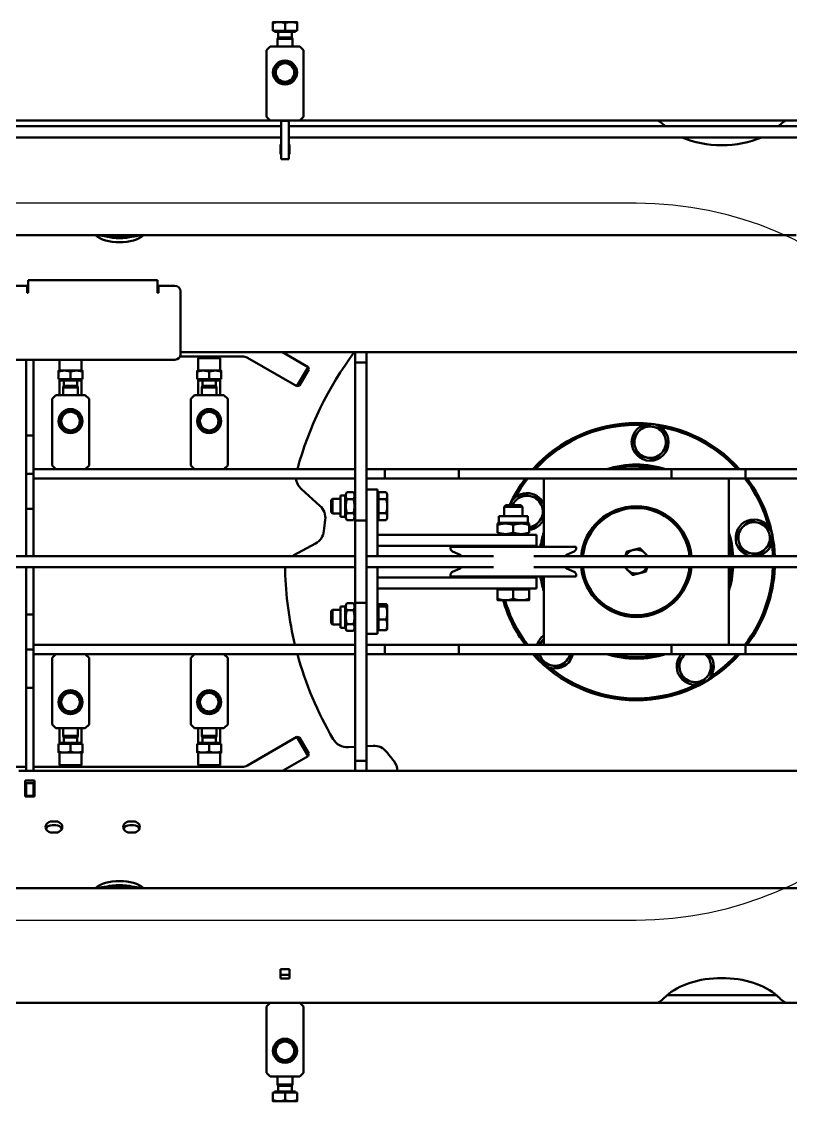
# Model space of a CAD drawing. Extents: x -3873 to 164127, y 7129 to 96529.
# Drawn here: x 86037 to 86452, y 70032 to 70627 of the extents above; entities that cross this region are included whole.
import ezdxf

# ---------------------------------------------------------------- set-up
doc = ezdxf.new("R2010")
doc.units = 0
doc.layers.add('KROMEKA', color=1, linetype='CONTINUOUS')
doc.layers.add('LAYOUT Kromeka', color=1, linetype='CONTINUOUS', lineweight=5)
doc.layers.add('Visible (ISO)', color=7, linetype='CONTINUOUS', lineweight=50)

# ---------------------------------------------------------------- blocks, each defined once
blk = doc.blocks.new('Ana gerdirme')
at = {"layer": 'Visible (ISO)', "color": 0}
for p, q in [((52057.16, 103115.61), (52053.91, 103115.61)), ((52053.91, 103110.91), (52053.91, 103115.03)), ((52060.41, 103110.91), (52053.91, 103110.91)), ((52054.71, 103110.91), (52054.71, 103110.31)), ((52054.71, 103110.31), (52066.11, 103110.31)), ((52056.75, 103110.31), (52056.75, 103107.33)), ((52063.66, 103115.61), (52057.16, 103115.61)), ((52060.41, 103110.91), (52060.41, 103115.03)), ((52066.91, 103110.91), (52060.41, 103110.91)), ((52066.91, 103115.61), (52063.66, 103115.61)), ((52064.07, 103110.31), (52064.07, 103107.33)), ((52066.11, 103110.91), (52066.11, 103110.31)), ((52066.91, 103110.91), (52066.91, 103115.03)), ((52056.75, 103107.33), (52056.41, 103106.56)), ((52056.41, 103106.56), (52064.41, 103106.56)), ((52056.41, 103106.56), (52056.41, 103102.31)), ((52056.75, 103107.33), (52064.07, 103107.33)), ((52064.07, 103107.33), (52064.41, 103106.56)), ((52064.41, 103106.56), (52064.41, 103102.31)), ((52050.41, 103100.31), (52052.41, 103102.31)), ((52050.41, 103100.31), (52050.41, 103064.31)), ((52068.41, 103102.31), (52052.41, 103102.31)), ((52068.41, 103102.31), (52070.41, 103100.31)), ((52070.41, 103064.31), (52070.41, 103100.31)), ((52062.91, 103094.31), (52057.91, 103094.31)), ((52054.41, 103088.31), (52054.41, 103085.81)), ((52066.41, 103085.81), (52066.41, 103088.31)), ((52052.41, 103062.31), (52050.41, 103064.31)), ((52070.41, 103064.31), (52068.41, 103062.31)), ((52058.41, 103059.21), (51060.41, 103059.21)), ((52262.06, 103062.31), (51858.76, 103062.31)), ((52058.41, 103051.02), (52058.41, 103062.21)), ((52062.41, 103062.21), (52058.41, 103062.21)), ((52062.41, 103051.02), (52062.41, 103062.21)), ((53060.41, 103059.21), (52062.41, 103059.21)), ((52262.06, 103062.31), (52331.26, 103062.31)), ((53060.41, 103062.31), (52331.26, 103062.31)), ((52058.41, 103053.21), (51060.41, 103053.21)), ((52058.41, 103051.02), (52058.41, 103041.52)), ((53060.41, 103053.21), (52062.41, 103053.21)), ((52062.41, 103051.02), (52062.41, 103041.52)), ((52057.91, 103049.31), (52058.41, 103049.31)), ((52057.91, 103044.12), (52057.91, 103049.31)), ((52058.41, 103047.31), (52057.91, 103047.31)), ((52062.41, 103049.31), (52062.91, 103049.31)), ((52062.91, 103047.31), (52062.41, 103047.31)), ((52062.91, 103049.31), (52062.91, 103044.12)), ((52058.41, 103044.12), (52057.91, 103044.12)), ((52062.41, 103041.52), (52058.41, 103041.52)), ((52062.91, 103044.12), (52062.41, 103044.12)), ((52336.91, 103000.31), (51471.91, 103000.31)), ((51921.41, 102975.98), (51991.41, 102975.98)), ((51921.41, 102975.98), (51921.41, 102969.58)), ((51991.41, 102969.58), (51991.41, 102975.98)), ((51806.91, 102972.98), (51920.91, 102972.98)), ((51920.91, 102969.08), (51920.91, 102972.98)), ((51921.41, 102969.08), (51920.91, 102969.08)), ((51921.41, 102969.58), (51921.41, 102969.08)), ((51991.41, 102969.08), (51991.41, 102969.58)), ((51991.91, 102969.08), (51991.41, 102969.08)), ((51991.91, 102972.98), (52000.91, 102972.98)), ((51991.91, 102972.98), (51991.91, 102969.08)), ((52003.91, 102969.98), (52003.91, 102935.98)), ((52000.91, 102932.98), (51806.91, 102932.98)), ((51920.41, 102892.06), (51920.41, 102932.98)), ((51924.41, 102892.06), (51924.41, 102932.98)), ((51938.41, 102932.98), (51938.41, 102927.11)), ((51950.41, 102932.98), (51950.41, 102927.11)), ((52003.67, 102934.81), (52014.41, 102934.81)), ((52337.91, 102937.01), (52003.91, 102937.01)), ((52014.41, 102934.81), (52013.41, 102933.81)), ((52025.41, 102933.81), (52013.41, 102933.81)), ((52013.41, 102933.81), (52013.41, 102927.11)), ((52014.41, 102934.81), (52024.41, 102934.81)), ((52024.41, 102934.81), (52037.19, 102934.81)), ((52024.41, 102934.81), (52025.41, 102933.81)), ((52025.41, 102933.81), (52025.41, 102927.11)), ((52040.19, 102934.01), (52066.86, 102918.61)), ((52058.99, 102937.01), (52072.86, 102929.01)), ((52098.41, 102937.01), (52098.41, 102931.55)), ((52098.41, 102931.55), (52104.41, 102931.55)), ((52098.41, 102846.07), (52098.41, 102931.55)), ((52104.41, 102931.55), (52104.41, 102937.01)), ((52104.41, 102873.81), (52104.41, 102931.55)), ((51941.16, 102927.11), (51937.91, 102927.11)), ((51937.91, 102922.41), (51937.91, 102926.53)), ((51947.66, 102927.11), (51941.16, 102927.11)), ((51944.41, 102922.41), (51944.41, 102926.53)), ((51950.91, 102927.11), (51947.66, 102927.11)), ((51950.91, 102922.41), (51950.91, 102926.53)), ((52016.16, 102927.11), (52012.91, 102927.11)), ((52012.91, 102922.41), (52012.91, 102926.53)), ((52022.66, 102927.11), (52016.16, 102927.11)), ((52019.41, 102922.41), (52019.41, 102926.53)), ((52025.91, 102927.11), (52022.66, 102927.11)), ((52025.91, 102922.41), (52025.91, 102926.53)), ((52066.86, 102918.61), (52072.86, 102929.01)), ((52073.22, 102927.64), (52068.22, 102918.98)), ((52073.22, 102927.64), (52072.86, 102929.01)), ((51944.41, 102922.41), (51937.91, 102922.41)), ((51938.41, 102922.41), (51938.41, 102913.81)), ((51938.71, 102922.41), (51938.71, 102921.81)), ((51938.71, 102921.81), (51950.11, 102921.81)), ((51940.75, 102921.81), (51940.75, 102918.83)), ((51950.91, 102922.41), (51944.41, 102922.41)), ((51948.07, 102921.81), (51948.07, 102918.83)), ((51950.11, 102922.41), (51950.11, 102921.81)), ((51950.41, 102922.41), (51950.41, 102913.81)), ((52019.41, 102922.41), (52012.91, 102922.41)), ((52013.41, 102922.41), (52013.41, 102913.81)), ((52013.71, 102922.41), (52013.71, 102921.81)), ((52013.71, 102921.81), (52025.11, 102921.81)), ((52015.75, 102921.81), (52015.75, 102918.83)), ((52025.91, 102922.41), (52019.41, 102922.41)), ((52023.07, 102921.81), (52023.07, 102918.83)), ((52025.11, 102922.41), (52025.11, 102921.81)), ((52025.41, 102922.41), (52025.41, 102913.81)), ((51934.41, 102911.81), (51936.41, 102913.81)), ((51952.41, 102913.81), (51936.41, 102913.81)), ((51940.75, 102918.83), (51940.41, 102918.06)), ((51940.41, 102918.06), (51948.41, 102918.06)), ((51940.41, 102918.06), (51940.41, 102913.81)), ((51940.75, 102918.83), (51948.07, 102918.83)), ((51948.07, 102918.83), (51948.41, 102918.06)), ((51948.41, 102918.06), (51948.41, 102913.81)), ((51952.41, 102913.81), (51954.41, 102911.81)), ((52009.41, 102911.81), (52011.41, 102913.81)), ((52027.41, 102913.81), (52011.41, 102913.81)), ((52015.75, 102918.83), (52015.41, 102918.06)), ((52015.41, 102918.06), (52023.41, 102918.06)), ((52015.41, 102918.06), (52015.41, 102913.81)), ((52015.75, 102918.83), (52023.07, 102918.83)), ((52023.07, 102918.83), (52023.41, 102918.06)), ((52023.41, 102918.06), (52023.41, 102913.81)), ((52027.41, 102913.81), (52029.41, 102911.81)), ((52068.22, 102918.98), (52066.86, 102918.61)), ((51934.41, 102911.81), (51934.41, 102875.81)), ((51954.41, 102875.81), (51954.41, 102911.81)), ((52009.41, 102911.81), (52009.41, 102875.81)), ((52029.41, 102875.81), (52029.41, 102911.81)), ((51938.41, 102902.31), (51938.41, 102899.81)), ((51946.91, 102905.81), (51941.91, 102905.81)), ((51950.41, 102899.81), (51950.41, 102902.31)), ((52013.41, 102902.31), (52013.41, 102899.81)), ((52021.91, 102905.81), (52016.91, 102905.81)), ((52025.41, 102899.81), (52025.41, 102902.31)), ((51920.41, 102892.06), (51924.41, 102892.06)), ((51920.41, 102871.31), (51920.41, 102892.06)), ((51924.41, 102871.31), (51924.41, 102892.06)), ((51924.41, 102873.81), (51924.41, 102868.81)), ((51924.41, 102873.81), (52098.41, 102873.81)), ((51936.41, 102873.81), (51934.41, 102875.81)), ((51954.41, 102875.81), (51952.41, 102873.81)), ((52011.41, 102873.81), (52009.41, 102875.81)), ((52029.41, 102875.81), (52027.41, 102873.81)), ((52104.41, 102873.81), (52114.41, 102873.81)), ((52104.41, 102873.81), (52104.41, 102870.32)), ((52114.41, 102873.81), (52154.41, 102873.81)), ((52114.41, 102873.81), (52114.41, 102868.81)), ((52154.41, 102873.81), (52269.41, 102873.81)), ((52154.41, 102873.81), (52154.41, 102868.81)), ((52269.41, 102873.81), (52309.41, 102873.81)), ((52269.41, 102873.81), (52269.41, 102868.81)), ((52309.41, 102873.81), (52527.91, 102873.81)), ((52309.41, 102873.81), (52309.41, 102868.81)), ((51920.41, 102852.31), (51920.41, 102871.31)), ((51920.41, 102871.31), (51924.41, 102871.31)), ((51924.41, 102868.81), (52098.41, 102868.81)), ((51924.41, 102852.31), (51924.41, 102868.81)), ((52104.41, 102846.07), (52104.41, 102870.32)), ((52104.41, 102868.81), (52114.41, 102868.81)), ((52114.41, 102868.81), (52154.41, 102868.81)), ((52154.41, 102868.81), (52269.41, 102868.81)), ((52200.41, 102831.81), (52200.41, 102868.81)), ((52269.41, 102868.81), (52309.41, 102868.81)), ((52300.41, 102868.81), (52300.41, 102826.81)), ((52309.41, 102868.81), (52527.91, 102868.81)), ((52069.32, 102862.95), (52079.32, 102854.02)), ((52092.91, 102859.61), (52093.9, 102861.32)), ((52097.43, 102861.32), (52093.9, 102861.32)), ((52098.41, 102859.61), (52097.43, 102861.32)), ((52110.41, 102862.81), (52104.41, 102862.81)), ((52110.41, 102862.81), (52110.41, 102856.81)), ((52111.01, 102857.56), (52111.01, 102861.32)), ((52111.01, 102861.32), (52115.13, 102861.32)), ((52115.71, 102860.31), (52115.13, 102861.32)), ((52115.71, 102859.44), (52115.71, 102860.31)), ((52085.41, 102857.04), (52086.18, 102857.81)), ((52085.41, 102850.58), (52085.41, 102857.04)), ((52086.18, 102857.81), (52086.18, 102849.81)), ((52090.41, 102857.81), (52086.18, 102857.81)), ((52090.41, 102848.01), (52090.41, 102859.61)), ((52092.91, 102859.61), (52090.41, 102859.61)), ((52092.91, 102848.01), (52092.91, 102859.61)), ((52097.43, 102857.56), (52093.9, 102857.56)), ((52111.01, 102859.51), (52110.41, 102859.51)), ((52110.41, 102826.81), (52110.41, 102856.81)), ((52111.01, 102850.06), (52111.01, 102857.56)), ((52111.01, 102857.56), (52115.13, 102857.56)), ((52115.71, 102853.81), (52115.71, 102859.44)), ((52179.83, 102854.31), (52178.91, 102853.39)), ((52179.83, 102854.31), (52187.99, 102854.31)), ((52187.99, 102854.31), (52188.91, 102853.39)), ((51920.41, 102852.31), (51924.41, 102852.31)), ((51920.41, 102826.81), (51920.41, 102852.31)), ((51924.41, 102826.81), (51924.41, 102852.31)), ((52085.41, 102850.58), (52086.18, 102849.81)), ((52090.41, 102849.81), (52086.18, 102849.81)), ((52092.91, 102848.01), (52090.41, 102848.01)), ((52092.91, 102848.01), (52093.9, 102846.31)), ((52097.43, 102850.06), (52093.9, 102850.06)), ((52098.41, 102848.01), (52097.43, 102846.31)), ((52111.01, 102848.11), (52110.41, 102848.11)), ((52111.01, 102850.06), (52115.13, 102850.06)), ((52111.01, 102846.31), (52111.01, 102850.06)), ((52115.71, 102848.18), (52115.71, 102853.81)), ((52115.71, 102847.31), (52115.71, 102848.18)), ((52176.11, 102848.31), (52191.71, 102848.31)), ((52176.11, 102844.81), (52176.11, 102848.31)), ((52188.91, 102853.39), (52178.91, 102853.39)), ((52178.91, 102848.31), (52178.91, 102853.39)), ((52188.91, 102848.31), (52188.91, 102853.39)), ((52191.71, 102844.81), (52191.71, 102848.31)), ((52097.43, 102846.31), (52093.9, 102846.31)), ((52098.41, 102846.07), (52104.41, 102846.07)), ((52098.41, 102846.07), (52098.41, 102801.55)), ((52104.41, 102801.55), (52104.41, 102846.07)), ((52111.01, 102846.31), (52115.13, 102846.31)), ((52115.71, 102847.31), (52115.13, 102846.31)), ((52176.11, 102844.81), (52175.41, 102844.41)), ((52175.41, 102843.65), (52175.41, 102844.41)), ((52175.41, 102839.47), (52175.41, 102843.65)), ((52176.11, 102844.81), (52191.71, 102844.81)), ((52183.91, 102839.47), (52183.91, 102843.65)), ((52191.71, 102844.81), (52192.41, 102844.41)), ((52192.41, 102844.41), (52192.41, 102843.65)), ((52192.41, 102839.47), (52192.41, 102843.65)), ((52166.54, 102838.31), (52110.41, 102838.31)), ((52110.41, 102838.31), (52110.41, 102832.31)), ((52170.2, 102838.31), (52166.54, 102838.31)), ((52170.2, 102838.31), (52173.87, 102838.31)), ((52190.41, 102838.31), (52173.87, 102838.31)), ((52176.11, 102838.31), (52175.41, 102838.71)), ((52190.41, 102838.31), (52196.41, 102838.31)), ((52191.71, 102838.31), (52192.41, 102838.71)), ((52196.41, 102832.31), (52196.41, 102838.31)), ((52076.95, 102833.62), (52065.17, 102827.22)), ((52110.41, 102832.31), (52166.54, 102832.31)), ((52217.91, 102831.81), (52149.91, 102831.81)), ((52149.91, 102831.09), (52149.91, 102831.81)), ((52166.54, 102832.31), (52170.2, 102832.31)), ((52173.87, 102832.31), (52170.2, 102832.31)), ((52173.87, 102832.31), (52190.41, 102832.31)), ((52178.91, 102831.81), (52178.91, 102832.31)), ((52188.91, 102831.81), (52188.91, 102832.31)), ((52196.41, 102832.31), (52190.41, 102832.31)), ((52217.91, 102831.09), (52217.91, 102831.81)), ((51492.07, 102826.81), (52098.41, 102826.81)), ((52104.41, 102826.81), (52173.16, 102826.81)), ((52155.07, 102827.45), (52151.08, 102829.28)), ((52194.94, 102826.81), (52871.54, 102826.81)), ((52212.75, 102827.45), (52216.74, 102829.28)), ((51492.07, 102820.81), (52098.41, 102820.81)), ((51920.41, 102795.31), (51920.41, 102820.81)), ((51924.41, 102795.31), (51924.41, 102820.81)), ((52104.41, 102820.81), (52173.16, 102820.81)), ((52110.41, 102790.81), (52110.41, 102820.81)), ((52155.07, 102820.17), (52151.08, 102818.34)), ((52194.94, 102820.81), (52871.54, 102820.81)), ((52212.75, 102820.17), (52216.74, 102818.34)), ((52300.41, 102820.81), (52300.41, 102778.81)), ((52110.41, 102809.31), (52110.41, 102815.31)), ((52166.54, 102815.31), (52110.41, 102815.31)), ((52149.91, 102815.81), (52149.91, 102816.53)), ((52217.91, 102815.81), (52149.91, 102815.81)), ((52170.2, 102815.31), (52166.54, 102815.31)), ((52170.2, 102815.31), (52173.87, 102815.31)), ((52190.41, 102815.31), (52173.87, 102815.31)), ((52178.91, 102815.31), (52178.91, 102815.81)), ((52188.91, 102815.31), (52188.91, 102815.81)), ((52190.41, 102815.31), (52196.41, 102815.31)), ((52196.41, 102809.31), (52196.41, 102815.31)), ((52200.41, 102778.81), (52200.41, 102815.81)), ((52217.91, 102815.81), (52217.91, 102816.53)), ((52110.41, 102809.31), (52166.54, 102809.31)), ((52166.54, 102809.31), (52170.2, 102809.31)), ((52173.87, 102809.31), (52170.2, 102809.31)), ((52173.87, 102809.31), (52190.41, 102809.31)), ((52175.41, 102808.71), (52175.41, 102803.67)), ((52175.41, 102808.71), (52183.91, 102808.71)), ((52176.21, 102808.71), (52176.21, 102809.31)), ((52183.91, 102808.71), (52192.41, 102808.71)), ((52183.91, 102808.71), (52183.91, 102803.67)), ((52196.41, 102809.31), (52190.41, 102809.31)), ((52191.61, 102808.71), (52191.61, 102809.31)), ((52192.41, 102808.71), (52192.41, 102803.67)), ((52092.91, 102799.61), (52093.9, 102801.32)), ((52097.43, 102801.32), (52093.9, 102801.32)), ((52098.41, 102799.61), (52097.43, 102801.32)), ((52098.41, 102801.55), (52104.41, 102801.55)), ((52098.41, 102801.55), (52098.41, 102716.07)), ((52104.41, 102801.55), (52104.41, 102777.3)), ((52111.01, 102799.55), (52111.01, 102800.87)), ((52111.01, 102800.87), (52115.13, 102800.87)), ((52115.71, 102800.31), (52115.65, 102800.41)), ((52175.41, 102802.91), (52179.66, 102802.91)), ((52179.66, 102802.91), (52188.16, 102802.91)), ((52188.16, 102802.91), (52192.41, 102802.91)), ((51920.41, 102795.31), (51924.41, 102795.31)), ((51920.41, 102776.31), (51920.41, 102795.31)), ((51924.41, 102778.81), (51924.41, 102795.31)), ((52085.41, 102797.04), (52086.18, 102797.81)), ((52085.41, 102790.58), (52085.41, 102797.04)), ((52086.18, 102797.81), (52086.18, 102789.81)), ((52090.41, 102797.81), (52086.18, 102797.81)), ((52090.41, 102788.01), (52090.41, 102799.61)), ((52092.91, 102799.61), (52090.41, 102799.61)), ((52092.91, 102788.01), (52092.91, 102799.61)), ((52097.43, 102797.56), (52093.9, 102797.56)), ((52111.01, 102799.51), (52110.41, 102799.51)), ((52111.01, 102792.49), (52111.01, 102799.55)), ((52111.01, 102799.55), (52115.13, 102799.55)), ((52115.71, 102800.21), (52115.71, 102800.31)), ((52115.71, 102796.02), (52115.71, 102800.21)), ((52115.71, 102789.62), (52115.71, 102796.02)), ((52085.41, 102790.58), (52086.18, 102789.81)), ((52090.41, 102789.81), (52086.18, 102789.81)), ((52097.43, 102790.06), (52093.9, 102790.06)), ((52110.41, 102790.81), (52110.41, 102784.81)), ((52111.01, 102792.49), (52115.13, 102792.49)), ((52111.01, 102786.75), (52111.01, 102792.49)), ((52115.71, 102787.31), (52115.71, 102789.62)), ((52092.91, 102788.01), (52090.41, 102788.01)), ((52092.91, 102788.01), (52093.9, 102786.31)), ((52097.43, 102786.31), (52093.9, 102786.31)), ((52098.41, 102788.01), (52097.43, 102786.31)), ((52104.41, 102784.81), (52110.41, 102784.81)), ((52111.01, 102788.11), (52110.41, 102788.11)), ((52111.01, 102786.75), (52115.13, 102786.75)), ((52115.71, 102787.31), (52115.65, 102787.21)), ((51924.41, 102778.81), (51924.41, 102773.81)), ((51924.41, 102778.81), (52098.41, 102778.81)), ((52104.41, 102778.81), (52114.41, 102778.81)), ((52104.41, 102777.3), (52104.41, 102773.81)), ((52114.41, 102778.81), (52154.41, 102778.81)), ((52114.41, 102778.81), (52114.41, 102773.81)), ((52154.41, 102778.81), (52269.41, 102778.81)), ((52154.41, 102778.81), (52154.41, 102773.81)), ((52269.41, 102778.81), (52309.41, 102778.81)), ((52269.41, 102778.81), (52269.41, 102773.81)), ((52309.41, 102778.81), (52527.91, 102778.81)), ((52309.41, 102778.81), (52309.41, 102773.81)), ((51920.41, 102776.31), (51924.41, 102776.31)), ((51920.41, 102755.56), (51920.41, 102776.31)), ((51924.41, 102755.56), (51924.41, 102776.31)), ((51924.41, 102773.81), (52098.41, 102773.81)), ((51934.41, 102771.81), (51936.41, 102773.81)), ((51934.41, 102771.81), (51934.41, 102735.81)), ((51952.41, 102773.81), (51954.41, 102771.81)), ((51954.41, 102735.81), (51954.41, 102771.81)), ((52009.41, 102771.81), (52011.41, 102773.81)), ((52009.41, 102771.81), (52009.41, 102735.81)), ((52027.41, 102773.81), (52029.41, 102771.81)), ((52029.41, 102735.81), (52029.41, 102771.81)), ((52104.41, 102773.81), (52114.41, 102773.81)), ((52104.41, 102773.81), (52104.41, 102716.07)), ((52114.41, 102773.81), (52154.41, 102773.81)), ((52154.41, 102773.81), (52269.41, 102773.81)), ((52269.41, 102773.81), (52309.41, 102773.81)), ((52309.41, 102773.81), (52527.91, 102773.81)), ((51920.41, 102710.61), (51920.41, 102755.56)), ((51920.41, 102755.56), (51924.41, 102755.56)), ((51924.41, 102710.61), (51924.41, 102755.56)), ((51938.41, 102747.81), (51938.41, 102745.31)), ((51950.41, 102745.31), (51950.41, 102747.81)), ((52013.41, 102747.81), (52013.41, 102745.31)), ((52025.41, 102745.31), (52025.41, 102747.81)), ((51941.91, 102741.81), (51946.91, 102741.81)), ((52016.91, 102741.81), (52021.91, 102741.81)), ((51936.41, 102733.81), (51934.41, 102735.81)), ((51954.41, 102735.81), (51952.41, 102733.81)), ((52011.41, 102733.81), (52009.41, 102735.81)), ((52029.41, 102735.81), (52027.41, 102733.81)), ((51936.41, 102733.81), (51952.41, 102733.81)), ((51938.41, 102725.21), (51938.41, 102733.81)), ((51940.41, 102729.56), (51940.41, 102733.81)), ((51948.41, 102729.56), (51940.41, 102729.56)), ((51940.75, 102728.79), (51940.41, 102729.56)), ((51948.07, 102728.79), (51948.41, 102729.56)), ((51948.41, 102729.56), (51948.41, 102733.81)), ((51950.41, 102725.21), (51950.41, 102733.81)), ((52011.41, 102733.81), (52027.41, 102733.81)), ((52013.41, 102725.21), (52013.41, 102733.81)), ((52015.41, 102729.56), (52015.41, 102733.81)), ((52023.41, 102729.56), (52015.41, 102729.56)), ((52015.75, 102728.79), (52015.41, 102729.56)), ((52023.07, 102728.79), (52023.41, 102729.56)), ((52023.41, 102729.56), (52023.41, 102733.81)), ((52025.41, 102725.21), (52025.41, 102733.81)), ((52040.19, 102713.61), (52066.86, 102729.01)), ((52072.86, 102718.61), (52066.86, 102729.01)), ((52068.22, 102728.64), (52066.86, 102729.01)), ((51937.91, 102725.21), (51937.91, 102721.09)), ((51937.91, 102725.21), (51944.41, 102725.21)), ((51950.11, 102725.81), (51938.71, 102725.81)), ((51938.71, 102725.21), (51938.71, 102725.81)), ((51948.07, 102728.79), (51940.75, 102728.79)), ((51940.75, 102725.81), (51940.75, 102728.79)), ((51944.41, 102725.21), (51944.41, 102721.09)), ((51944.41, 102725.21), (51950.91, 102725.21)), ((51948.07, 102725.81), (51948.07, 102728.79)), ((51950.11, 102725.21), (51950.11, 102725.81)), ((51950.91, 102725.21), (51950.91, 102721.09)), ((52012.91, 102725.21), (52012.91, 102721.09)), ((52012.91, 102725.21), (52019.41, 102725.21)), ((52025.11, 102725.81), (52013.71, 102725.81)), ((52013.71, 102725.21), (52013.71, 102725.81)), ((52023.07, 102728.79), (52015.75, 102728.79)), ((52015.75, 102725.81), (52015.75, 102728.79)), ((52019.41, 102725.21), (52019.41, 102721.09)), ((52019.41, 102725.21), (52025.91, 102725.21)), ((52023.07, 102725.81), (52023.07, 102728.79)), ((52025.11, 102725.21), (52025.11, 102725.81)), ((52025.91, 102725.21), (52025.91, 102721.09)), ((52068.22, 102728.64), (52073.22, 102719.98)), ((52094.68, 102723.44), (52098.41, 102723.65)), ((52104.41, 102723.99), (52108.07, 102724.19)), ((51937.91, 102720.51), (51941.16, 102720.51)), ((51938.41, 102713.81), (51938.41, 102720.51)), ((51941.16, 102720.51), (51947.66, 102720.51)), ((51947.66, 102720.51), (51950.91, 102720.51)), ((51950.41, 102713.81), (51950.41, 102720.51)), ((52012.91, 102720.51), (52016.16, 102720.51)), ((52013.41, 102713.81), (52013.41, 102720.51)), ((52016.16, 102720.51), (52022.66, 102720.51)), ((52022.66, 102720.51), (52025.91, 102720.51)), ((52025.41, 102713.81), (52025.41, 102720.51)), ((52058.99, 102710.61), (52072.86, 102718.61)), ((52073.22, 102719.98), (52072.86, 102718.61)), ((51920.41, 102712.81), (51681.63, 102712.81)), ((51939.41, 102712.81), (51924.41, 102712.81)), ((51938.41, 102713.81), (51950.41, 102713.81)), ((51939.41, 102712.81), (51938.41, 102713.81)), ((51949.41, 102712.81), (51939.41, 102712.81)), ((51949.41, 102712.81), (51950.41, 102713.81)), ((52014.41, 102712.81), (51949.41, 102712.81)), ((52013.41, 102713.81), (52025.41, 102713.81)), ((52014.41, 102712.81), (52013.41, 102713.81)), ((52024.41, 102712.81), (52014.41, 102712.81)), ((52024.41, 102712.81), (52025.41, 102713.81)), ((52037.19, 102712.81), (52024.41, 102712.81)), ((52104.41, 102716.07), (52098.41, 102716.07)), ((52098.41, 102716.07), (52098.41, 102710.61)), ((52104.41, 102710.61), (52104.41, 102716.07)), ((52537.91, 102710.61), (51916.41, 102710.61)), ((51924.91, 102705.42), (51919.91, 102705.42)), ((51919.91, 102705.42), (51919.91, 102696.76)), ((51924.91, 102696.76), (51924.91, 102705.42)), ((51919.91, 102703.42), (51920.41, 102703.42)), ((51920.41, 102700.81), (51919.91, 102700.81)), ((51920.41, 102704.05), (51924.41, 102704.05)), ((51920.41, 102697.12), (51920.41, 102704.05)), ((51924.41, 102697.12), (51924.41, 102704.05)), ((51924.41, 102703.42), (51924.91, 102703.42)), ((51924.91, 102700.81), (51924.41, 102700.81)), ((51919.91, 102696.76), (51924.91, 102696.76)), ((51920.41, 102697.12), (51924.41, 102697.12)), ((51920.41, 102696.76), (51920.41, 102697.12)), ((51924.41, 102696.76), (51924.41, 102697.12)), ((51936.41, 102683.33), (51934.41, 102683.33)), ((51934.41, 102681.33), (51936.41, 102681.33)), ((51978.41, 102683.33), (51976.41, 102683.33)), ((51976.41, 102681.33), (51978.41, 102681.33)), ((51934.41, 102677.27), (51936.41, 102677.27)), ((51976.41, 102677.27), (51978.41, 102677.27)), ((52923.91, 102647.31), (51060.41, 102647.31)), ((52062.91, 102603.5), (52057.91, 102603.5)), ((52057.91, 102603.5), (52057.91, 102598.31)), ((52062.91, 102600.31), (52057.91, 102600.31)), ((52057.91, 102598.31), (52062.91, 102598.31)), ((52062.91, 102598.31), (52062.91, 102603.5)), ((52326.23, 102589.31), (52267.09, 102589.31)), ((52262.06, 102585.31), (51858.76, 102585.31)), ((52050.41, 102583.31), (52052.41, 102585.31)), ((52050.41, 102583.31), (52050.41, 102547.31)), ((52068.41, 102585.31), (52070.41, 102583.31)), ((52070.41, 102547.31), (52070.41, 102583.31)), ((52262.06, 102585.31), (52331.26, 102585.31)), ((53060.41, 102585.31), (52331.26, 102585.31)), ((52054.41, 102561.81), (52054.41, 102559.31)), ((52066.41, 102559.31), (52066.41, 102561.81)), ((52057.91, 102553.31), (52062.91, 102553.31)), ((52052.41, 102545.31), (52050.41, 102547.31)), ((52052.41, 102545.31), (52068.41, 102545.31)), ((52056.41, 102541.06), (52056.41, 102545.31)), ((52064.41, 102541.06), (52064.41, 102545.31)), ((52070.41, 102547.31), (52068.41, 102545.31)), ((52064.41, 102541.06), (52056.41, 102541.06)), ((52056.75, 102540.29), (52056.41, 102541.06)), ((52064.07, 102540.29), (52056.75, 102540.29)), ((52056.75, 102537.31), (52056.75, 102540.29)), ((52064.07, 102540.29), (52064.41, 102541.06)), ((52064.07, 102537.31), (52064.07, 102540.29)), ((52053.91, 102536.71), (52053.91, 102532.59)), ((52053.91, 102536.71), (52060.41, 102536.71)), ((52066.11, 102537.31), (52054.71, 102537.31)), ((52054.71, 102536.71), (52054.71, 102537.31)), ((52060.41, 102536.71), (52060.41, 102532.59)), ((52060.41, 102536.71), (52066.91, 102536.71)), ((52066.11, 102536.71), (52066.11, 102537.31)), ((52066.91, 102536.71), (52066.91, 102532.59)), ((52053.91, 102532.01), (52057.16, 102532.01)), ((52057.16, 102532.01), (52063.66, 102532.01)), ((52063.66, 102532.01), (52066.91, 102532.01))]:
    blk.add_line(p, q, dxfattribs=at)
for centre, radius in [((52060.41, 103088.31), 6.5), ((52060.41, 103088.31), 6), ((52060.41, 103088.31), 5), ((51944.41, 102899.81), 6.5), ((51944.41, 102899.81), 6), ((51944.41, 102899.81), 5), ((52019.41, 102899.81), 6.5), ((52019.41, 102899.81), 6), ((52019.41, 102899.81), 5), ((52257.91, 102888.38), 10), ((51944.41, 102747.81), 6.5), ((51944.41, 102747.81), 6), ((51944.41, 102747.81), 5), ((52019.41, 102747.81), 6.5), ((52019.41, 102747.81), 6), ((52019.41, 102747.81), 5), ((52060.41, 102559.31), 6.5), ((52060.41, 102559.31), 6), ((52060.41, 102559.31), 5)]:
    blk.add_circle(centre, radius, dxfattribs=at)
for centre, radius, start, end in [((52000.91, 102969.98), 3, 0, 90), ((52000.91, 102935.98), 3, 270, 0), ((52037.19, 102928.81), 6, 60, 90), ((52250.41, 102823.81), 190, 143.43154, 164.74248), ((52250.41, 102823.81), 75, 41.81031, 138.18969), ((52250.41, 102823.81), 74, 86.97644, 137.49336), ((52257.91, 102888.38), 8.5, 77.37481, 137.37481), ((52257.91, 102888.38), 8.5, 17.37481, 77.37481), ((52250.41, 102823.81), 74, 42.50664, 79.77319), ((52257.91, 102888.38), 8.5, 137.37481, 197.37481), ((52257.91, 102888.38), 8.5, 317.37481, 17.37481), ((52257.91, 102888.38), 8.5, 197.37481, 257.37481), ((52257.91, 102888.38), 8.5, 257.37481, 317.37481), ((52250.41, 102823.81), 52.5, 72.24721, 107.75279), ((52250.41, 102823.81), 51.5, 83.37481, 103.86243), ((52255.6, 102868.51), 6.5, 54.63307, 125.36693), ((52255.6, 102868.51), 5.67, 69.20119, 110.79881), ((52250.41, 102823.81), 51.5, 76.13757, 83.37481), ((52075.31, 102869.66), 9, 185.44721, 228.22746), ((52250.41, 102823.81), 75, 143.1301, 156.00439), ((52250.41, 102823.81), 74, 142.54717, 151.77319), ((52250.41, 102823.81), 74, 14.97644, 37.45283), ((52250.41, 102823.81), 75, 2.29227, 36.8699), ((52191.32, 102850.89), 10, 24.65381, 160.027), ((52073.49, 102847.5), 8.75, 352.37481, 48.22746), ((52191.32, 102850.89), 8.5, 137.37481, 156.30577), ((52191.32, 102850.89), 8.5, 77.37481, 137.37481), ((52191.32, 102850.89), 8.5, 17.37481, 77.37481), ((52191.32, 102850.89), 8.5, 317.37481, 17.37481), ((52250.41, 102823.81), 30, 5.73875, 174.26125), ((52250.41, 102823.81), 29, 5.93734, 174.06266), ((52250.41, 102823.81), 169.75, 172.37481, 174.37481), ((52191.32, 102850.89), 10, 276.24873, 335.34619), ((52191.32, 102850.89), 8.5, 277.35708, 317.37481), ((52314.13, 102836.63), 10, 280.88936, 259.11064), ((52314.13, 102836.63), 8.5, 137.37481, 197.37481), ((52314.13, 102836.63), 8.5, 77.37481, 137.37481), ((52314.13, 102836.63), 8.5, 17.37481, 77.37481), ((52072.77, 102841.31), 8.75, 298.52217, 354.37481), ((52250.41, 102823.81), 52.5, 162.24721, 171.23507), ((52250.41, 102823.81), 51.5, 166.13757, 171.0635), ((52250.41, 102823.81), 52.5, 3.27559, 17.75279), ((52250.41, 102823.81), 51.5, 11.37481, 13.86243), ((52314.13, 102836.63), 8.5, 317.37481, 17.37481), ((52151.91, 102831.09), 2, 180, 245.4158), ((52250.41, 102823.81), 75, 173.4925, 173.8768), ((52250.41, 102823.81), 74, 173.40417, 173.79373), ((52215.91, 102831.09), 2, 294.5842, 0), ((52250.41, 102823.81), 6.5, 44.18312, 104.18312), ((52294.53, 102832.69), 6.5, 334.85213, 25.14787), ((52250.41, 102823.81), 51.5, 3.33926, 11.37481), ((52314.13, 102836.63), 8.5, 197.37481, 257.37481), ((52314.13, 102836.63), 8.5, 257.37481, 317.37481), ((52250.41, 102823.81), 74, 2.32327, 7.77319), ((52069.47, 102819.31), 9, 118.52217, 123.55303), ((52153.41, 102823.81), 4, 48.58561, 65.4158), ((52214.41, 102823.81), 4, 114.5842, 131.41439), ((52250.41, 102823.81), 6.5, 104.18312, 152.51576), ((52250.41, 102823.81), 6.5, 27.48424, 44.18312), ((52069.47, 102819.31), 9, 170.40353, 181.42481), ((52250.41, 102823.81), 190, 181.42481, 193.70023), ((52151.91, 102816.53), 2, 114.5842, 180), ((52153.41, 102823.81), 4, 294.5842, 311.40486), ((52214.41, 102823.81), 4, 228.59514, 245.4158), ((52215.91, 102816.53), 2, 0, 65.4158), ((52250.41, 102823.81), 30, 185.73959, 354.26041), ((52250.41, 102823.81), 29, 185.93821, 354.06179), ((52250.41, 102823.81), 6.5, 207.48861, 224.18312), ((52250.41, 102823.81), 6.5, 224.18312, 284.18312), ((52250.41, 102823.81), 6.5, 284.18312, 332.51139), ((52250.41, 102823.81), 52.5, 342.24721, 356.72393), ((52250.41, 102823.81), 51.5, 346.13757, 356.66025), ((52250.41, 102823.81), 74, 322.54717, 357.67639), ((52250.41, 102823.81), 75, 323.1301, 357.70739), ((52250.41, 102823.81), 75, 186.1232, 186.5075), ((52250.41, 102823.81), 74, 186.20627, 186.59583), ((52250.41, 102823.81), 52.5, 188.76493, 197.75279), ((52250.41, 102823.81), 51.5, 188.9365, 193.86243), ((52250.41, 102823.81), 75, 196.18072, 216.8699), ((52250.41, 102823.81), 74, 196.40551, 217.45283), ((52206.39, 102775.98), 10, 126.74134, 163.57878), ((52206.39, 102775.98), 8.5, 137.37481, 160.57429), ((52206.39, 102775.98), 8.5, 134.73016, 137.37481), ((52250.41, 102823.81), 190, 195.25752, 210.32481), ((52250.41, 102823.81), 75, 221.81031, 318.18969), ((52250.41, 102823.81), 74, 222.50664, 223.77319), ((52206.39, 102775.98), 10, 192.55069, 347.44931), ((52206.39, 102775.98), 8.5, 194.81216, 197.37481), ((52206.39, 102775.98), 8.5, 197.37481, 257.37481), ((52206.39, 102775.98), 8.5, 317.37481, 345.18784), ((52250.41, 102823.81), 52.5, 252.24721, 287.75279), ((52250.41, 102823.81), 51.5, 256.13757, 283.86243), ((52282.29, 102767.17), 10, 138.37198, 41.62802), ((52282.29, 102767.17), 8.5, 137.37481, 197.37481), ((52282.29, 102767.17), 8.5, 128.60006, 137.37481), ((52282.29, 102767.17), 8.5, 17.37481, 51.39994), ((52250.41, 102823.81), 74, 302.97644, 317.49336), ((52250.41, 102823.81), 74, 230.97644, 295.77319), ((52206.39, 102775.98), 8.5, 257.37481, 317.37481), ((52282.29, 102767.17), 8.5, 317.37481, 17.37481), ((52282.29, 102767.17), 8.5, 197.37481, 257.37481), ((52282.29, 102767.17), 8.5, 257.37481, 317.37481), ((52094.18, 102732.42), 9, 210.32481, 273.22746), ((52108.56, 102715.46), 8.75, 37.37481, 93.22746), ((52250.41, 102823.81), 169.75, 217.37481, 219.37481), ((52037.19, 102718.81), 6, 270, 300), ((52112.43, 102710.57), 8.75, 0.26209, 39.37481)]:
    blk.add_arc(centre, radius, start, end, dxfattribs=at)
for centre, major_axis, ratio, start_param, end_param in [((52296.66, 103069.01), (-35, 0), 0.571429, 0.910444, 2.231149), ((51970.91, 103004.02), (15, 0), 0.5, 3.659707, 5.765071), ((51970.91, 103006.19), (15, 0), 0.5, 4.212601, 5.212177), ((51934.41, 102680.3), (-3.5, 0), 0.866025, 4.712389, 7.853982), ((51934.41, 102678.3), (-3.5, 0), 0.866025, 4.712389, 5.946972), ((51936.41, 102680.3), (3.5, 0), 0.866025, 4.712389, 7.853982), ((51936.41, 102678.3), (3.5, 0), 0.866025, 0.336213, 1.570796), ((51976.41, 102680.3), (-3.5, 0), 0.866025, 4.712389, 7.853982), ((51976.41, 102678.3), (-3.5, 0), 0.866025, 4.712389, 5.946972), ((51978.41, 102680.3), (3.5, 0), 0.866025, 4.712389, 7.853982), ((51978.41, 102678.3), (3.5, 0), 0.866025, 0.336213, 1.570796), ((51970.91, 102643.6), (15, 0), 0.5, 0.518047, 2.623546), ((51970.91, 102641.43), (15, 0), 0.5, 1.071008, 2.070584), ((52296.66, 102578.61), (-35, 0), 0.571429, 3.688444, 5.736334)]:
    blk.add_ellipse(centre, major_axis=major_axis, ratio=ratio, start_param=start_param, end_param=end_param, dxfattribs=at)
for points, weights in [([(52053.91, 103115.03), (52053.91, 103115.61), (52053.91, 103115.61)], [1, 1.0379548493, 1]), ([(52057.16, 103115.61), (52055.65, 103115.61), (52053.91, 103115.03)], [1, 1.0379548493, 1]), ([(52060.41, 103115.03), (52058.67, 103115.61), (52057.16, 103115.61)], [1, 1.0379548493, 1]), ([(52063.66, 103115.61), (52062.15, 103115.61), (52060.41, 103115.03)], [1, 1.0379548493, 1]), ([(52066.91, 103115.03), (52065.17, 103115.61), (52063.66, 103115.61)], [1, 1.0379548493, 1]), ([(52066.91, 103115.61), (52066.91, 103115.61), (52066.91, 103115.03)], [1, 1.0379548493, 1]), ([(51937.91, 102926.53), (51937.91, 102927.11), (51937.91, 102927.11)], [1, 1.0379548493, 1]), ([(51941.16, 102927.11), (51939.65, 102927.11), (51937.91, 102926.53)], [1, 1.0379548493, 1]), ([(51944.41, 102926.53), (51942.67, 102927.11), (51941.16, 102927.11)], [1, 1.0379548493, 1]), ([(51947.66, 102927.11), (51946.15, 102927.11), (51944.41, 102926.53)], [1, 1.0379548493, 1]), ([(51950.91, 102926.53), (51949.17, 102927.11), (51947.66, 102927.11)], [1, 1.0379548493, 1]), ([(51950.91, 102927.11), (51950.91, 102927.11), (51950.91, 102926.53)], [1, 1.0379548493, 1]), ([(52012.91, 102926.53), (52012.91, 102927.11), (52012.91, 102927.11)], [1, 1.0379548493, 1]), ([(52016.16, 102927.11), (52014.65, 102927.11), (52012.91, 102926.53)], [1, 1.0379548493, 1]), ([(52019.41, 102926.53), (52017.67, 102927.11), (52016.16, 102927.11)], [1, 1.0379548493, 1]), ([(52022.66, 102927.11), (52021.15, 102927.11), (52019.41, 102926.53)], [1, 1.0379548493, 1]), ([(52025.91, 102926.53), (52024.17, 102927.11), (52022.66, 102927.11)], [1, 1.0379548493, 1]), ([(52025.91, 102927.11), (52025.91, 102927.11), (52025.91, 102926.53)], [1, 1.0379548493, 1]), ([(52251.66, 102894.13), (52253.2, 102895.81), (52254.98, 102897.74)], [1, 1.0379548493, 1]), ([(52254.98, 102897.74), (52257.54, 102897.17), (52259.77, 102896.67)], [1, 1.0379548493, 1]), ([(52259.77, 102896.67), (52261.99, 102896.17), (52264.56, 102895.6)], [1, 1.0379548493, 1]), ([(52248.33, 102890.52), (52250.11, 102892.46), (52251.66, 102894.13)], [1, 1.0379548493, 1]), ([(52249.8, 102885.84), (52249.12, 102888.01), (52248.33, 102890.52)], [1, 1.0379548493, 1]), ([(52264.56, 102895.6), (52265.34, 102893.09), (52266.02, 102890.91)], [1, 1.0379548493, 1]), ([(52266.02, 102890.91), (52266.7, 102888.74), (52267.49, 102886.23)], [1, 1.0379548493, 1]), ([(52251.26, 102881.15), (52250.48, 102883.66), (52249.8, 102885.84)], [1, 1.0379548493, 1]), ([(52267.49, 102886.23), (52265.71, 102884.3), (52264.16, 102882.62)], [1, 1.0379548493, 1]), ([(52256.05, 102880.08), (52253.83, 102880.58), (52251.26, 102881.15)], [1, 1.0379548493, 1]), ([(52260.84, 102879.01), (52258.27, 102879.58), (52256.05, 102880.08)], [1, 1.0379548493, 1]), ([(52264.16, 102882.62), (52262.62, 102880.94), (52260.84, 102879.01)], [1, 1.0379548493, 1]), ([(52093.9, 102861.32), (52092.81, 102859.44), (52093.9, 102857.56)], [1, 1.15470053838, 1]), ([(52097.43, 102857.56), (52098.51, 102859.44), (52097.43, 102861.32)], [1, 1.15470053838, 1]), ([(52115.71, 102859.44), (52115.71, 102860.31), (52115.13, 102861.32)], [1, 1.0379548493, 1]), ([(52185.07, 102856.65), (52186.61, 102858.33), (52188.39, 102860.26)], [1, 1.0379548493, 1]), ([(52188.39, 102860.26), (52190.96, 102859.69), (52193.18, 102859.19)], [1, 1.0379548493, 1]), ([(52093.9, 102857.56), (52092.81, 102853.81), (52093.9, 102850.06)], [1, 1.15470053838, 1]), ([(52097.43, 102850.06), (52098.51, 102853.81), (52097.43, 102857.56)], [1, 1.15470053838, 1]), ([(52115.13, 102857.56), (52115.71, 102858.57), (52115.71, 102859.44)], [1, 1.0379548493, 1]), ([(52115.71, 102853.81), (52115.71, 102855.55), (52115.13, 102857.56)], [1, 1.0379548493, 1]), ([(52182.91, 102854.31), (52184.03, 102855.52), (52185.07, 102856.65)], [1.01685541058, 1.02532331798, 1]), ([(52193.18, 102859.19), (52195.4, 102858.69), (52197.97, 102858.12)], [1, 1.0379548493, 1]), ([(52197.97, 102858.12), (52198.75, 102855.61), (52199.43, 102853.43)], [1, 1.0379548493, 1]), ([(52093.9, 102850.06), (52092.81, 102848.18), (52093.9, 102846.31)], [1, 1.15470053838, 1]), ([(52097.43, 102846.31), (52098.51, 102848.18), (52097.43, 102850.06)], [1, 1.15470053838, 1]), ([(52115.13, 102850.06), (52115.71, 102852.07), (52115.71, 102853.81)], [1, 1.0379548493, 1]), ([(52115.71, 102848.18), (52115.71, 102849.05), (52115.13, 102850.06)], [1, 1.0379548493, 1]), ([(52115.13, 102846.31), (52115.71, 102847.31), (52115.71, 102848.18)], [1, 1.0379548493, 1]), ([(52200.41, 102848.22), (52198.92, 102846.59), (52197.58, 102845.14)], [1.00888335143, 1.03281792731, 1]), ([(52199.43, 102853.43), (52199.91, 102851.93), (52200.41, 102850.31)], [1, 1.02599882873, 1.01637959507]), ([(52183.91, 102843.65), (52179.66, 102845.06), (52175.41, 102843.65)], [1, 1.15470053838, 1]), ([(52192.41, 102843.65), (52188.16, 102845.06), (52183.91, 102843.65)], [1, 1.15470053838, 1]), ([(52197.58, 102845.14), (52196.03, 102843.46), (52194.25, 102841.53)], [1, 1.0379548493, 1]), ([(52304.56, 102838.78), (52306.34, 102840.71), (52307.88, 102842.39)], [1, 1.0379548493, 1]), ([(52307.88, 102842.39), (52309.42, 102844.06), (52311.2, 102846)], [1, 1.0379548493, 1]), ([(52311.2, 102846), (52313.77, 102845.42), (52315.99, 102844.92)], [1, 1.0379548493, 1]), ([(52315.99, 102844.92), (52318.21, 102844.43), (52320.78, 102843.85)], [1, 1.0379548493, 1]), ([(52320.78, 102843.85), (52321.57, 102841.34), (52322.25, 102839.17)], [1, 1.0379548493, 1]), ([(52175.41, 102839.47), (52179.66, 102838.06), (52183.91, 102839.47)], [1, 1.15470053838, 1]), ([(52183.91, 102839.47), (52188.16, 102838.06), (52192.41, 102839.47)], [1, 1.15470053838, 1]), ([(52194.25, 102841.53), (52193.29, 102841.74), (52192.41, 102841.94)], [1, 1.01387029745, 1.01760301539]), ([(52306.02, 102834.09), (52305.34, 102836.27), (52304.56, 102838.78)], [1, 1.0379548493, 1]), ([(52322.25, 102839.17), (52322.93, 102836.99), (52323.71, 102834.49)], [1, 1.0379548493, 1]), ([(52248.82, 102830.11), (52250.51, 102830.54), (52252.46, 102831.03)], [1, 1.0379548493, 1]), ([(52252.46, 102831.03), (52253.86, 102829.59), (52255.07, 102828.34)], [1, 1.0379548493, 1]), ([(52307.49, 102829.41), (52306.7, 102831.92), (52306.02, 102834.09)], [1, 1.0379548493, 1]), ([(52320.39, 102830.87), (52318.85, 102829.2), (52317.06, 102827.26)], [1, 1.0379548493, 1]), ([(52323.71, 102834.49), (52321.93, 102832.55), (52320.39, 102830.87)], [1, 1.0379548493, 1]), ([(52244.5, 102826.81), (52244.82, 102827.93), (52245.18, 102829.19)], [1.01736835796, 1.02450335824, 1]), ([(52245.18, 102829.19), (52247.13, 102829.69), (52248.82, 102830.11)], [1, 1.0379548493, 1]), ([(52255.07, 102828.34), (52255.8, 102827.6), (52256.56, 102826.81)], [1, 1.02231734722, 1.01838961661]), ([(52312.28, 102828.34), (52310.05, 102828.83), (52307.49, 102829.41)], [1, 1.0379548493, 1]), ([(52317.06, 102827.26), (52314.5, 102827.84), (52312.28, 102828.34)], [1, 1.0379548493, 1]), ([(52245.75, 102819.28), (52245.02, 102820.03), (52244.26, 102820.81)], [1, 1.02231111486, 1.01839180829]), ([(52248.36, 102816.59), (52246.96, 102818.03), (52245.75, 102819.28)], [1, 1.0379548493, 1]), ([(52255.64, 102818.43), (52253.69, 102817.94), (52252, 102817.51)], [1, 1.0379548493, 1]), ([(52256.32, 102820.81), (52256, 102819.69), (52255.64, 102818.43)], [1.01737114783, 1.0244985656, 1]), ([(52252, 102817.51), (52250.31, 102817.08), (52248.36, 102816.59)], [1, 1.0379548493, 1]), ([(52093.9, 102801.32), (52092.81, 102799.44), (52093.9, 102797.56)], [1, 1.15470053838, 1]), ([(52097.43, 102797.56), (52098.51, 102799.44), (52097.43, 102801.32)], [1, 1.15470053838, 1]), ([(52115.71, 102800.21), (52115.71, 102800.52), (52115.13, 102800.87)], [1, 1.0379548493, 1]), ([(52175.41, 102802.91), (52175.41, 102802.91), (52175.41, 102803.67)], [1, 1.0379548493, 1]), ([(52175.41, 102803.67), (52177.69, 102802.91), (52179.66, 102802.91)], [1, 1.0379548493, 1]), ([(52179.66, 102802.91), (52181.63, 102802.91), (52183.91, 102803.67)], [1, 1.0379548493, 1]), ([(52183.91, 102803.67), (52186.19, 102802.91), (52188.16, 102802.91)], [1, 1.0379548493, 1]), ([(52188.16, 102802.91), (52190.13, 102802.91), (52192.41, 102803.67)], [1, 1.0379548493, 1]), ([(52192.41, 102803.67), (52192.41, 102802.91), (52192.41, 102802.91)], [1, 1.0379548493, 1]), ([(52093.9, 102797.56), (52092.81, 102793.81), (52093.9, 102790.06)], [1, 1.15470053838, 1]), ([(52097.43, 102790.06), (52098.51, 102793.81), (52097.43, 102797.56)], [1, 1.15470053838, 1]), ([(52115.13, 102799.55), (52115.71, 102799.9), (52115.71, 102800.21)], [1, 1.0379548493, 1]), ([(52115.71, 102796.02), (52115.71, 102797.65), (52115.13, 102799.55)], [1, 1.0379548493, 1]), ([(52115.13, 102792.49), (52115.71, 102794.38), (52115.71, 102796.02)], [1, 1.0379548493, 1]), ([(52093.9, 102790.06), (52092.81, 102788.18), (52093.9, 102786.31)], [1, 1.15470053838, 1]), ([(52097.43, 102786.31), (52098.51, 102788.18), (52097.43, 102790.06)], [1, 1.15470053838, 1]), ([(52115.71, 102789.62), (52115.71, 102790.95), (52115.13, 102792.49)], [1, 1.0379548493, 1]), ([(52115.13, 102786.75), (52115.71, 102788.29), (52115.71, 102789.62)], [1, 1.0379548493, 1]), ([(52115.65, 102787.21), (52115.53, 102786.99), (52115.13, 102786.75)], [1.01661624879, 1.02567137991, 1]), ([(52197.44, 102778.81), (52198.86, 102780.35), (52200.14, 102781.74)], [1.0109416439, 1.03132644987, 1]), ([(52200.14, 102781.74), (52200.27, 102781.89), (52200.41, 102782.04)], [1, 1.00323605917, 1.00592030063]), ([(52198.28, 102773.45), (52198.22, 102773.63), (52198.17, 102773.81)], [1, 1.00308015978, 1.00566038953]), ([(52199.75, 102768.76), (52198.96, 102771.27), (52198.28, 102773.45)], [1, 1.0379548493, 1]), ([(52215.94, 102773.81), (52214.18, 102771.89), (52212.65, 102770.23)], [1.0005215297, 1.03769226785, 1]), ([(52272.72, 102769.31), (52274.5, 102771.25), (52276.04, 102772.92)], [1, 1.0379548493, 1]), ([(52276.04, 102772.92), (52276.45, 102773.37), (52276.86, 102773.81)], [1, 1.00971964496, 1.01446119095]), ([(52289.12, 102773.81), (52289.8, 102771.64), (52290.41, 102769.71)], [1.00762339879, 1.03365632687, 1]), ([(52204.53, 102767.69), (52202.31, 102768.19), (52199.75, 102768.76)], [1, 1.0379548493, 1]), ([(52209.32, 102766.62), (52206.76, 102767.19), (52204.53, 102767.69)], [1, 1.0379548493, 1]), ([(52212.65, 102770.23), (52211.1, 102768.55), (52209.32, 102766.62)], [1, 1.0379548493, 1]), ([(52274.18, 102764.63), (52273.5, 102766.8), (52272.72, 102769.31)], [1, 1.0379548493, 1]), ([(52291.87, 102765.02), (52290.09, 102763.09), (52288.55, 102761.41)], [1, 1.0379548493, 1]), ([(52290.41, 102769.71), (52291.09, 102767.53), (52291.87, 102765.02)], [1, 1.0379548493, 1]), ([(52275.65, 102759.95), (52274.86, 102762.46), (52274.18, 102764.63)], [1, 1.0379548493, 1]), ([(52280.44, 102758.87), (52278.21, 102759.37), (52275.65, 102759.95)], [1, 1.0379548493, 1]), ([(52285.23, 102757.8), (52282.66, 102758.38), (52280.44, 102758.87)], [1, 1.0379548493, 1]), ([(52288.55, 102761.41), (52287.01, 102759.74), (52285.23, 102757.8)], [1, 1.0379548493, 1]), ([(51937.91, 102720.51), (51937.91, 102720.51), (51937.91, 102721.09)], [1, 1.0379548493, 1]), ([(51937.91, 102721.09), (51939.65, 102720.51), (51941.16, 102720.51)], [1, 1.0379548493, 1]), ([(51941.16, 102720.51), (51942.67, 102720.51), (51944.41, 102721.09)], [1, 1.0379548493, 1]), ([(51944.41, 102721.09), (51946.15, 102720.51), (51947.66, 102720.51)], [1, 1.0379548493, 1]), ([(51947.66, 102720.51), (51949.17, 102720.51), (51950.91, 102721.09)], [1, 1.0379548493, 1]), ([(51950.91, 102721.09), (51950.91, 102720.51), (51950.91, 102720.51)], [1, 1.0379548493, 1]), ([(52012.91, 102720.51), (52012.91, 102720.51), (52012.91, 102721.09)], [1, 1.0379548493, 1]), ([(52012.91, 102721.09), (52014.65, 102720.51), (52016.16, 102720.51)], [1, 1.0379548493, 1]), ([(52016.16, 102720.51), (52017.67, 102720.51), (52019.41, 102721.09)], [1, 1.0379548493, 1]), ([(52019.41, 102721.09), (52021.15, 102720.51), (52022.66, 102720.51)], [1, 1.0379548493, 1]), ([(52022.66, 102720.51), (52024.17, 102720.51), (52025.91, 102721.09)], [1, 1.0379548493, 1]), ([(52025.91, 102721.09), (52025.91, 102720.51), (52025.91, 102720.51)], [1, 1.0379548493, 1]), ([(52053.91, 102532.01), (52053.91, 102532.01), (52053.91, 102532.59)], [1, 1.0379548493, 1]), ([(52053.91, 102532.59), (52055.65, 102532.01), (52057.16, 102532.01)], [1, 1.0379548493, 1]), ([(52057.16, 102532.01), (52058.67, 102532.01), (52060.41, 102532.59)], [1, 1.0379548493, 1]), ([(52060.41, 102532.59), (52062.15, 102532.01), (52063.66, 102532.01)], [1, 1.0379548493, 1]), ([(52063.66, 102532.01), (52065.17, 102532.01), (52066.91, 102532.59)], [1, 1.0379548493, 1]), ([(52066.91, 102532.59), (52066.91, 102532.01), (52066.91, 102532.01)], [1, 1.0379548493, 1])]:
    blk.add_rational_spline(points, weights, degree=2, dxfattribs=at)
for points, knots in [([(52263.68, 103061.32), (52263.16, 103061.74), (52262.69, 103062.09), (52262.24, 103062.28), (52262.14, 103062.31), (52262.06, 103062.31)], [1.3961338, 1.3961338, 1.3961338, 1.3961338, 1.6935798, 1.6935798, 1.8011188, 1.8011188, 1.8011188, 1.8011188]), ([(52331.26, 103062.31), (52331.18, 103062.31), (52331.08, 103062.28), (52330.63, 103062.09), (52330.16, 103061.74), (52329.64, 103061.32)], [3.3000765, 3.3000765, 3.3000765, 3.3000765, 3.4076155, 3.4076155, 3.7050616, 3.7050616, 3.7050616, 3.7050616]), ([(51982.5, 103000.31), (51981.74, 103000.16), (51980.96, 103000.02), (51976.92, 102999.38), (51973.52, 102999.15), (51966.75, 102999.23), (51963.38, 102999.55), (51959.9, 103000.2), (51959.61, 103000.25), (51959.32, 103000.31)], [6.0515323, 6.0515323, 6.0515323, 6.0515323, 6.1314944, 6.1314944, 6.4604185, 6.4604185, 6.7883438, 6.7883438, 6.8185364, 6.8185364, 6.8185364, 6.8185364]), ([(51982.51, 102647.31), (51981.74, 102647.47), (51980.96, 102647.61), (51976.92, 102648.24), (51973.52, 102648.48), (51966.75, 102648.39), (51963.38, 102648.07), (51959.9, 102647.43), (51959.6, 102647.37), (51959.31, 102647.31)], [7.1601511, 7.1601511, 7.1601511, 7.1601511, 7.2401889, 7.2401889, 7.5691129, 7.5691129, 7.8970382, 7.8970382, 7.9273065, 7.9273065, 7.9273065, 7.9273065]), ([(52263.68, 102586.3), (52263.16, 102585.88), (52262.69, 102585.54), (52262.24, 102585.34), (52262.14, 102585.31), (52262.06, 102585.31)], [1.3961338, 1.3961338, 1.3961338, 1.3961338, 1.6935798, 1.6935798, 1.8011188, 1.8011188, 1.8011188, 1.8011188]), ([(52266.76, 102589.01), (52266.58, 102588.83), (52266.39, 102588.66), (52265.26, 102587.63), (52264.38, 102586.86), (52263.68, 102586.3)], [0.9223702, 0.9223702, 0.9223702, 0.9223702, 0.9999713, 0.9999713, 1.3961338, 1.3961338, 1.3961338, 1.3961338]), ([(52329.64, 102586.3), (52328.94, 102586.86), (52328.06, 102587.63), (52326.93, 102588.66), (52326.74, 102588.83), (52326.56, 102589.01)], [3.7050616, 3.7050616, 3.7050616, 3.7050616, 4.1012241, 4.1012241, 4.1788252, 4.1788252, 4.1788252, 4.1788252]), ([(52331.26, 102585.31), (52331.18, 102585.31), (52331.08, 102585.34), (52330.63, 102585.54), (52330.16, 102585.88), (52329.64, 102586.3)], [3.3000765, 3.3000765, 3.3000765, 3.3000765, 3.4076155, 3.4076155, 3.7050616, 3.7050616, 3.7050616, 3.7050616])]:
    blk.add_open_spline(points, degree=3, knots=knots, dxfattribs=at)
for points in [[(52266.11, 103059.21), (52265.2, 103060.04), (52264.36, 103060.78), (52263.68, 103061.32)], [(52329.64, 103061.32), (52328.96, 103060.78), (52328.12, 103060.04), (52327.21, 103059.21)]]:
    blk.add_open_spline(points, degree=3, dxfattribs=at)

msp = doc.modelspace()

# ---------------------------------------------------------------- linework, layer by layer
at = {"layer": 'KROMEKA'}
msp.add_lwpolyline([(69708.57, 40603.08), (64889.63, 40603.08, -1), (64889.63, 41088.08), (69422.79, 41088.08, 0.414214), (69616.79, 41282.08), (69616.79, 70335.24, -0.414213), (69810.79, 70529.24), (86368.79, 70529.24, -1), (86368.79, 70141.24), (84487.55, 70141.27, 0.414222), (84293.55, 69947.27), (84293.54, 65026, -0.999999), (83807.69, 65026), (83807.79, 69947.24, 0.414226), (83613.79, 70141.24), (70401.79, 70141.24, 0.414214), (70207.79, 69947.24), (70207.79, 69642.02)], format="xyb", dxfattribs=at)

# ---------------------------------------------------------------- block references
at = {"layer": 'LAYOUT Kromeka', "linetype": 'Continuous'}
msp.add_blockref('Ana gerdirme', (34118.38, -32488.57), dxfattribs=at)

doc.saveas('drawing.dxf')
